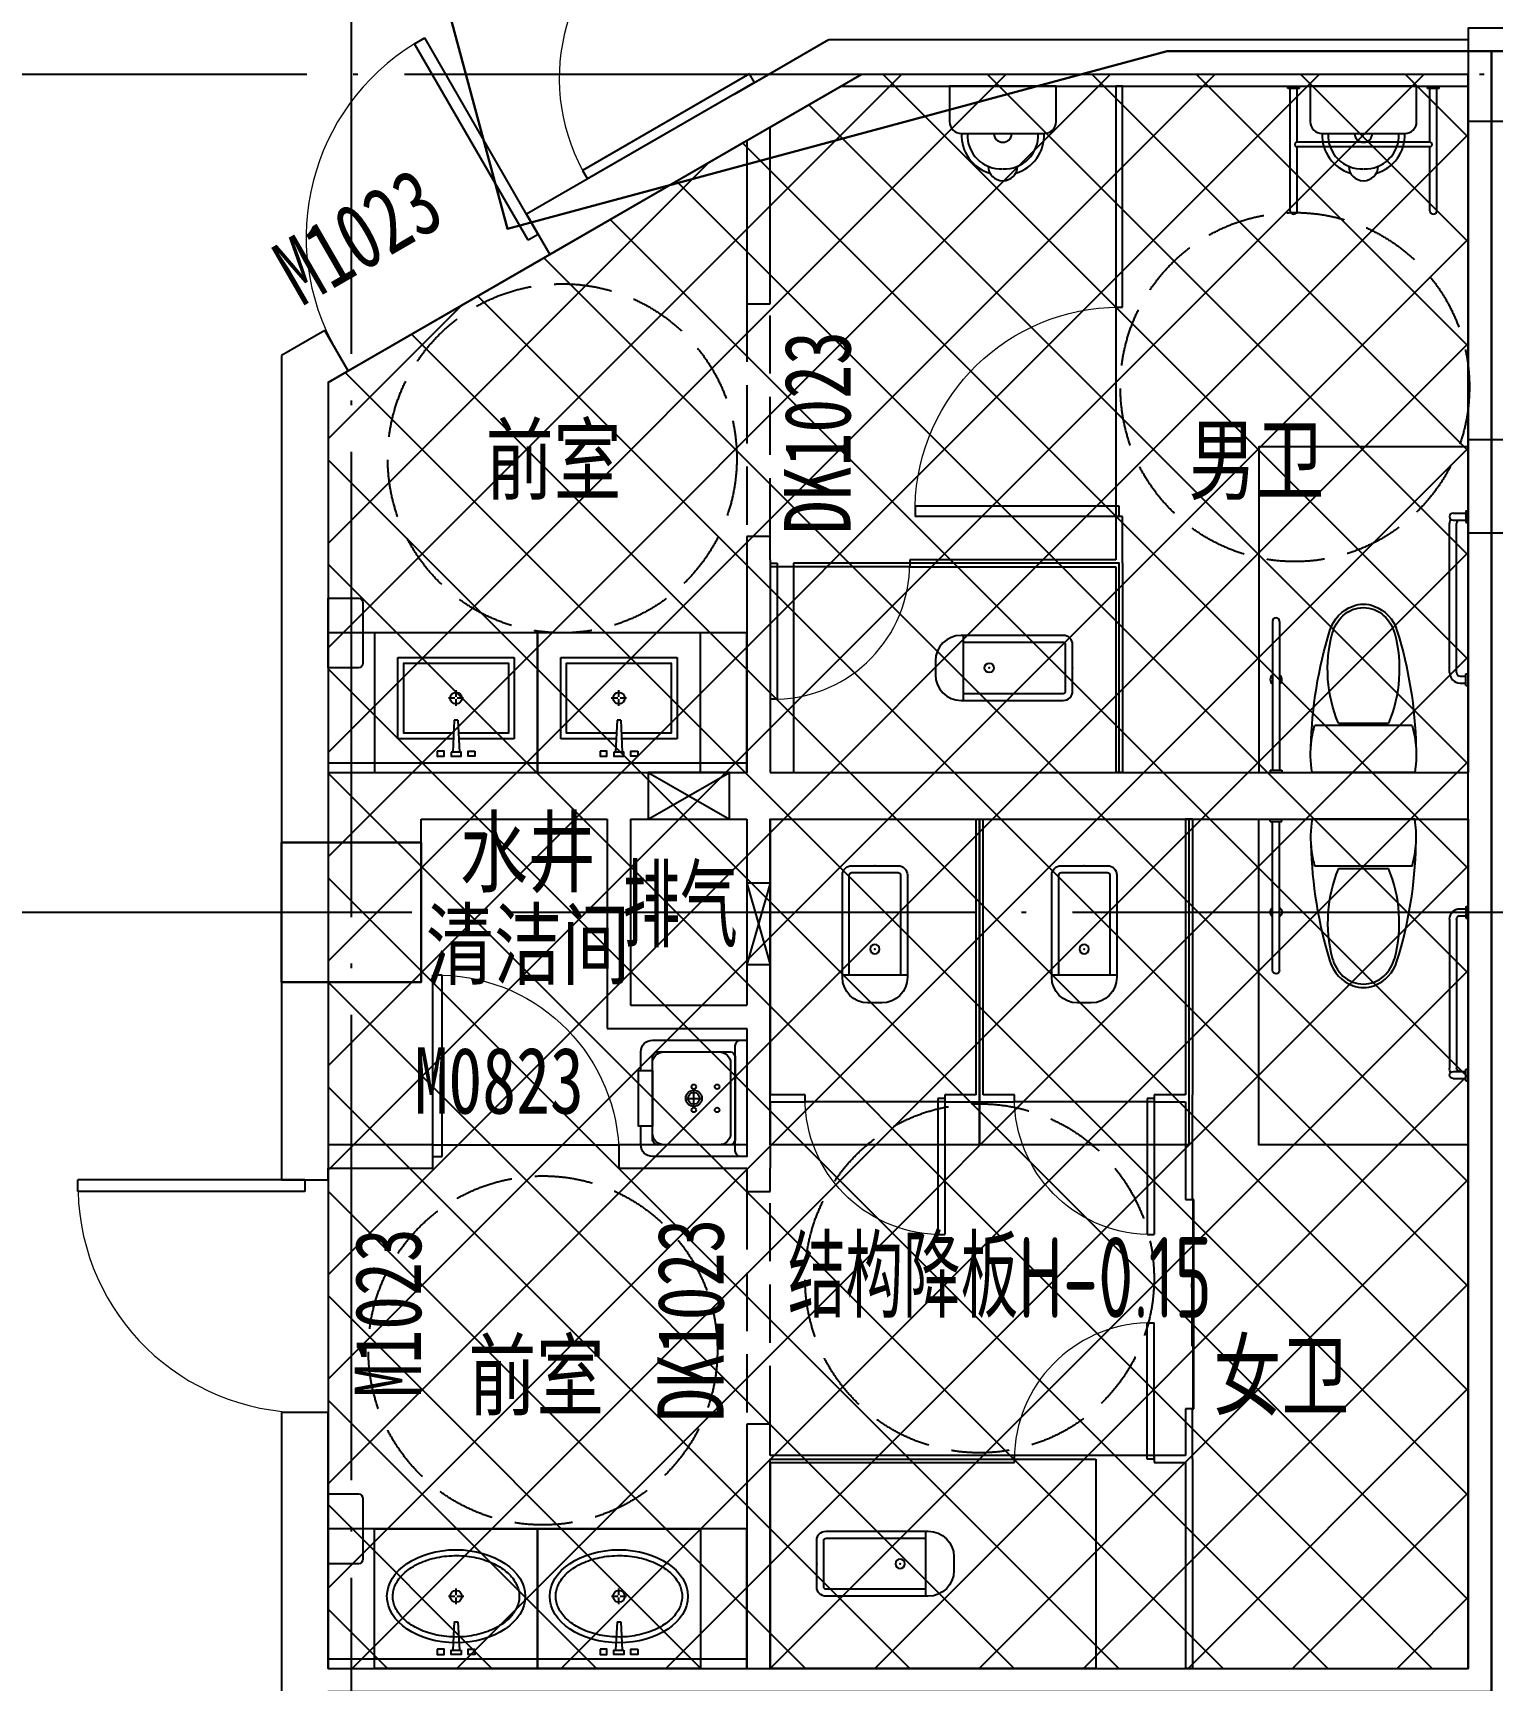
# Model space of a CAD drawing. Extents: x -228436 to 663611, y -207485 to 163917.
# Drawn here: x 510427 to 516698, y 11100 to 18179 of the extents above; entities that cross this region are included whole.
import ezdxf

# ---------------------------------------------------------------- set-up
doc = ezdxf.new("R2010")
doc.units = 0
doc.header["$LTSCALE"] = 1000
for name, pattern in [('DASH', [0.35, 0.25, -0.1]), ('X-104 13#平面$0$DASH', [0.35, 0.25, -0.1]), ('X-104 13#平面$0$DOTE', [2.4200000000000004, 2, -0.2, 0.02, -0.2])]:
    doc.linetypes.add(name, pattern=pattern)
doc.layers.get('0').update_dxf_attribs({"linetype": 'CONTINUOUS'})
doc.layers.add('X-104 13#平面$0$000套内', color=8, linetype='CONTINUOUS', lineweight=30, plot=False)
for name, color, linetype in [('X-104 13#平面$0$02-TEXT_房间', 9, 'CONTINUOUS'), ('X-104 13#平面$0$02-TEXT_标注', 8, 'CONTINUOUS'), ('X-104 13#平面$0$02-TEXT_门窗', 8, 'CONTINUOUS'), ('X-104 13#平面$0$A-C_窗', 8, 'CONTINUOUS'), ('X-104 13#平面$0$A-C_门', 8, 'CONTINUOUS'), ('X-104 13#平面$0$A-I_卫-洁具', 8, 'CONTINUOUS'), ('X-104 13#平面$0$A-I_卫-隔断', 8, 'CONTINUOUS'), ('X-104 13#平面$0$A-TECH_暖通', 6, 'CONTINUOUS'), ('X-104 13#平面$0$A_AXIS-轴线', 8, 'X-104 13#平面$0$DOTE'), ('X-104 13#平面$0$A_STR-砌块墙', 7, 'CONTINUOUS'), ('X-104 13#平面$0$A_STR-砼柱', 7, 'CONTINUOUS'), ('X-104 13#平面$0$DOOR_FIRE', 8, 'CONTINUOUS'), ('X-104 13#平面$0$M-道路 边线', 151, 'CONTINUOUS')]:
    doc.layers.add(name, color=color, linetype=linetype)
doc.layers.add('X-104 13#平面$0$04-不打印_辅助线', color=8, linetype='CONTINUOUS', plot=False)
doc.styles.add('X-104 13#平面$0$_TCH_SPACE', font='STXIHEI.TTF', dxfattribs={"width": 0.75, "height": 5})
doc.styles.add('X-104 13#平面$0$_TCH_WINDOW', font='STXIHEI.TTF', dxfattribs={"width": 0.75, "height": 3.5})
doc.styles.add('X-104 13#平面$0$Standard', font='ros1.shx', dxfattribs={"width": 0.75, "bigfont": 'jd.shx'})

# ---------------------------------------------------------------- blocks, each defined once
blk = doc.blocks.new('X-104 13#平面$0$轴网')
at = {"layer": 'X-104 13#平面$0$A_AXIS-轴线', "linetype": 'X-104 13#平面$0$DOTE'}
for p, q in [((48500, -7400.98603368341), (48500, 24620.25062679139)), ((60408.42140219617, 18000), (-2925.01551574981, 18000))]:
    blk.add_line(p, q, dxfattribs=at)
blk = doc.blocks.new('X-104 13#平面$0$A-toilet-F2$0$A-toilet-F3$0$$plan$00000388')
for p, q in [((0, -220.78125), (0, 220.78125)), ((-202.5, -209.53125), (-202.5, 209.53125)), ((-211.7636100000016, 107.6506163835302), (-211.7636100000016, -107.6506388835276))]:
    blk.add_line(p, q)
blk.add_lwpolyline([(-202.4999999999999, -209.5312499999999), (-151.5815775000015, -220.9312574999972), (-102.2263650000007, -226.3893074999992), (-50.17650749999908, -226.3893074999992), (8.526512829121202e-14, -220.7812499999999)])
for centre, radius, start, end in [((-70.50223739520334, -1596.893304158019), 1822.905267548176, 91.22236801686525, 107.2477400730136), ((-76.17188249999913, -236.25), 463.3354349999999, 97.73994600000086, 105.8219819999994), ((-76.17188249999913, -236.25), 463.3354349999999, 80.5376779999934, 97.73994600000086), ((-562.4982811024126, -12.18639293920603), 163.5812782416205, 107.2477400730136, 159.5476091936029), ((-443.4417002224786, -448.2021481943076), 602.2018211347165, 67.37374387746667, 104.7785650587778), ((-580.3665348804823, -1.124999869261956e-05), 128.7061108459815, 136.8542646013629, 223.1457353986371), ((-555.5449209055997, -23.26485846064998), 162.7261878014058, 104.7785650587778, 136.8542646013629), ((-595.175017904075, 0), 128.7061108459815, 159.5476091936029, 200.4523908063857), ((-562.4982811024126, 12.18639293920603), 163.5812782416205, 200.4523908063857, 252.7522599269864), ((-555.5449209055997, 23.26483596065259), 162.7261878014058, 223.1457353986371, 255.2214349412222), ((-443.4417002224786, 448.2021256943101), 602.2018211347165, 255.2214349412222, 292.6262561225334), ((-70.50223739520334, 1596.893304158019), 1822.905267548176, 252.7522599269864, 268.7776319831348)]:
    blk.add_arc(centre, radius, start, end)
blk = doc.blocks.new('X-104 13#平面$0$33')
at = {"layer": 'X-104 13#平面$0$04-不打印_辅助线'}
blk.add_lwpolyline([(-450, 1399.999999999709), (450, 1399.999999999651), (450, -3.492459654808044e-10), (-450, -2.91038304567337e-10)], close=True, dxfattribs=at)
at = {"rotation": 270}
blk.add_blockref('X-104 13#平面$0$A-toilet-F2$0$A-toilet-F3$0$$plan$00000388', (0, 0), dxfattribs=at)
blk = doc.blocks.new('X-104 13#平面$0$残疾人扶手1')
for p, q in [((-700, -9.99999475479126), (-700.0000001192093, 5.424022674560547e-06)), ((-1.788139343261719e-07, -10), (0, 0)), ((-750.0000001192093, -9.999994456768036), (-750, -1.549720764160156e-06)), ((-750.0000001192093, -9.999994456768036), (-700, -9.99999475479126)), ((-740, -65.00071978569031), (-740.0000000596046, -9.99999463558197)), ((-710.0000001192093, -65.00164842605591), (-710.0000000596046, -9.999994695186615)), ((-54.99999988079071, -50.00000697374344), (-695.0000002384186, -49.99999493360519)), ((-50, -9.999999940395355), (-50, -1.192092895507812e-07)), ((-1.788139343261719e-07, -10), (-50, -9.999999940395355)), ((-40.00000005960464, -35.00000029802322), (-40, -10.00000005960464)), ((-10.00000005960464, -35.00000041723251), (-10, -10.00000005960464)), ((-54.99999988079071, -80.00000703334808), (-695.0000002384186, -79.9999949336052))]:
    blk.add_line(p, q)
for centre, radius, start, end in [((-725, -64.9999949336052), 14.99999998312334, 180, 0), ((-695, -34.99999493360519), 15, 180, 270), ((-55, -35.00000023841858), 15, 270, 0), ((-55, -35.00000023841858), 45.00000000000363, 270, 0), ((-695, -34.99999493360519), 45.00000000000363, 244.4712198360607, 270)]:
    blk.add_arc(centre, radius, start, end)
blk = doc.blocks.new('X-104 13#平面$0$残疾人扶手2')
for p, q in [((-10.00000113248825, -49.99999988079071), (-10.00000011920929, 3.576278686523438e-07)), ((-10.00000011920929, 3.576278686523438e-07), (-5.960464477539062e-08, 0)), ((-650.0016621351242, -9.999985933303833), (-10.00000029802322, -9.999999582767487)), ((-650.0007342100143, -39.99998587369919), (-10.00000101327896, -39.99999994039536)), ((-10.00000113248825, -49.99999988079071), (-8.046627044677734e-06, -49.99999994039536))]:
    blk.add_line(p, q)
for centre, radius, start, end in [((-400.0000005364418, -24.99999982118607, -9.52677845565972e-09), 25, 36.86992769834287, 143.1300702524336), ((-650.0000090003014, -24.99998587369919), 14.99999998312334, 90, 270), ((-400.0000005364418, -24.99999982118607, -9.52677845565972e-09), 25, 216.8698662268071, 323.1301310407838)]:
    blk.add_arc(centre, radius, start, end)
blk = doc.blocks.new('X-104 13#平面$0$jhat')
for p, q in [((-395, -250.0000000000582), (-395, 249.9999999999418)), ((-395, 249.9999999999418), (-44.99999999994179, 249.9999999999418)), ((-44.99999999994179, 249.9999999999418), (-44.99999999994179, 11.73657725605881)), ((-219.9999999999418, 32.25599999987753), (-219.9999999999418, 5.03999999986263)), ((-124.8214514199644, 8.000000000058208), (11.68149024352897, 14.3899337601033)), ((-124.8214514199644, 7.999999999941792), (-124.8214514199644, -8.000000000058208)), ((11.68149024352897, 14.3899337601033), (11.68149024352897, -14.3899337601033)), ((-225.0399999999208, -1.164153218269348e-10), (-253.7679999999236, -1.164153218269348e-10)), ((-219.9999999999418, -5.040000000095461), (-219.9999999999418, -32.76000000012573)), ((-186.7359999999171, -1.164153218269348e-10), (-214.9599999999045, -1.164153218269348e-10)), ((-124.8214514199644, -8.000000000058208), (11.68149024352897, -14.3899337601033)), ((-44.99999999994179, -12.38077738613356), (-44.99999999994179, -250.0000000000582)), ((-44.99999999994179, -250.0000000000582), (-395, -250.0000000000582))]:
    blk.add_line(p, q)
at = {"color": 8}
blk.add_lwpolyline([(-69.99999999994179, -11.06304409715813), (-69.99999999994179, -225.0000000000582), (-370, -225.0000000000582), (-370, 224.9999999999418), (-69.99999999994179, 224.9999999999418), (-69.99999999994179, 10.56628493819153)], dxfattribs=at)
for points in [[(7.191454842337407, 81.35012003820157), (30, 81.35012003820157), (30, 51.35012003820157), (7.191454842337407, 51.35012003820157)], [(11.68149024352897, -21.35012003820157), (30, -21.35012003820157), (30, 21.35012003820157), (11.68149024352897, 21.35012003820157)], [(7.191454842337407, -81.35012003820157), (30, -81.35012003820157), (30, -51.35012003820157), (7.191454842337407, -51.35012003820157)]]:
    blk.add_lwpolyline(points, close=True)
at = {"ltscale": 1000, "const_width": 0.8399999999999999}
blk.add_lwpolyline([(-219.5799999999581, 0.1399999998975545, 0.9999999999999999), (-220.4199999999255, 0.1399999998975545, 0.9999999999999999)], format="xyb", close=True, dxfattribs=at)
blk.add_circle((-219.9999999999418, -1.164153218269348e-10), 25.2)
at = {"layer": 'X-104 13#平面$0$04-不打印_辅助线'}
blk.add_lwpolyline([(100.0000000001164, -350), (100.0000000000582, 350), (-499.9999999999418, 350), (-499.9999999998836, -350)], close=True, dxfattribs=at)
blk = doc.blocks.new('X-104 13#平面$0$A-toilet-F2$0$A-toilet-F3$0$xb')
for p, q in [((-228.5999999991618, 152.3999999994412), (-228.6000000010245, 9.313225746154785e-10)), ((177.7999999998137, 203.2000000000698), (-177.7999999993481, 203.1999999994878)), ((228.6000000010245, -9.313225746154785e-10), (228.6000000005588, 152.3999999997905)), ((-228.6000000010245, 9.313225746154785e-10), (228.6000000010245, -9.313225746154785e-10))]:
    blk.add_line(p, q)
for centre, radius, start, end in [((-6.349999998696148, 209.549999998766), 171.56755229355, 106.6068803142738, 182.1210963969083), ((-6.349999998696148, 209.549999998766), 146.16755229355, 87.87890362284142, 182.1210963969083), ((9.313225746154785e-10, 342.8999999993248), 63.50000000000001, 1.07073087239469, 178.9292691276053), ((6.350000001490116, 209.549999998766), 146.16755229355, 357.8789036030917, 92.12109637715858), ((6.350000001490116, 209.549999998766), 171.56755229355, 357.8789036030917, 73.39311968572625), ((1.396983861923218e-09, 203.1999999987893), 38.1, 0, 180), ((-177.7999999993481, 152.3999999992084), 50.8, 90, 180), ((177.8000000002794, 152.3999999997905), 50.8, 0, 90)]:
    blk.add_arc(centre, radius, start, end)
blk = doc.blocks.new('X-104 13#平面$0$104-8910 核心筒$0$fraehtj')
for p, q in [((-535.0016601383686, 315.0000140368938), (-9.999998301267624, 315.0000003874302)), ((-535.0007322132587, 285.0000140964985), (-260.0000060498787, 285.0000067282235)), ((-260.0000060498714, -284.9999931128441), (-260.0000060498714, 285.0000067282235)), ((-240.0000060498714, -284.9999936328259), (-240.0000060498642, 285.0000061923529)), ((-240.0000060498642, 285.0000061923492), (-9.999999016523361, 285.0000000298023)), ((-9.99999913573265, 275.000000089407), (-9.99999812245369, 325.0000003278255)), ((-9.99999812245369, 325.0000003278255), (1.937150955200195e-06, 324.9999999701977)), ((-9.99999913573265, 275.000000089407), (-6.049871444702148e-06, 275.0000000298023)), ((-9.99999913573265, -324.999999910593), (-9.99999812245369, -274.9999996721745)), ((-9.99999812245369, -274.9999996721745), (1.937150955200195e-06, -275.0000000298023)), ((-535.0016601383686, -284.9999859631062), (-260.0000060498787, -284.9999931128441)), ((-535.0007322132587, -314.9999859035015), (-9.999999016523361, -314.9999999701977)), ((-240.0000060498642, -284.9999936328222), (-9.999998301267624, -284.9999996125698)), ((-9.99999913573265, -324.999999910593), (-6.049871444702148e-06, -324.9999999701977))]:
    blk.add_line(p, q)
for centre, radius, start, end in [((-535.0000070035458, 300.0000140964985), 14.99999998312334, 90, 270), ((-250.0000060498714, 285.0000067282235), 10.00000000000729, 359.9999969296666, 180), ((-535.0000070035458, -299.9999859035015), 14.99999998312334, 90, 270), ((-250.0000060498714, -284.9999931128405), 10.00000000000729, 180, 3.070333449532706e-06)]:
    blk.add_arc(centre, radius, start, end)
blk = doc.blocks.new('X-104 13#平面$0$$lvtry$00000200')
at = {"color": 0}
for p, q in [((-109.7834388052506, -40.0000000100008, 1e-08), (-109.7834388052433, -469.6564289897615, 1e-08)), ((99.78343880524335, -30.0000000100008, 1e-08), (-99.78343880524335, -30.0000000100008, 1e-08)), ((109.7834388052361, -469.6564289897615, 1e-08), (109.7834388052361, -40.0000000100008, 1e-08))]:
    blk.add_line(p, q, dxfattribs=at)
at = {"color": 0, "elevation": 1e-08}
blk.add_lwpolyline([(99.78343880524335, -1.000080374069512e-08), (-99.78343880524335, -1.000080374069512e-08, 0.4142135623730951), (-139.7834388052433, -40.0000000100008), (-139.7834388052433, -479.6564289897615, 0.4142135623730951), (-29.78343880524335, -589.6564289897615), (29.78343880523607, -589.6564289897615, 0.4142135623730903), (139.7834388052361, -479.6564289897633), (139.7834388052361, -40.0000000100008, 0.4142135623730951)], format="xyb", close=True, dxfattribs=at)
blk.add_lwpolyline([(139.7834388052361, -469.6564289897615), (-139.7834388052433, -469.6564289897615)], dxfattribs=at)
at = {"color": 0}
blk.add_circle((0, -358.6146012114659, 1e-08), 20, dxfattribs=at)
for centre, start, end in [((-99.78343880525063, -40.0000000100008, 1e-08), 90, 180), ((99.78343880523607, -40.0000000100008, 1e-08), 0, 90)]:
    blk.add_arc(centre, 10, start, end, dxfattribs=at)
for p in [(0, 0), (0, -358.6146012114659, 1e-08)]:
    blk.add_point(p, dxfattribs=at)
blk = doc.blocks.new('X-104 13#平面$0$hgfasg')
at = {"layer": 'X-104 13#平面$0$04-不打印_辅助线'}
blk.add_lwpolyline([(-450, 1400), (450, 1400), (450, 0), (-450, 0)], close=True, dxfattribs=at)
at = {"yscale": -1}
blk.add_blockref('X-104 13#平面$0$$lvtry$00000200', (0, 200), dxfattribs=at)
blk = doc.blocks.new('X-104 13#平面$0$meae')
for p, q in [((-215.039999999979, 0), (-243.7679999999818, 0)), ((-210, 5.039999999979045), (-210, 32.76000000000931)), ((-176.7359999999753, 0), (-204.9599999999627, 0)), ((-99.54815868195146, 8), (21.68149024352897, 14.3899337600451)), ((-99.54815868195146, -7.999999999941792), (-99.54815868195146, 8)), ((21.68149024352897, -14.3899337601033), (21.68149024352897, 14.3899337600451)), ((-210, -32.25599999999395), (-210, -5.039999999979045)), ((-99.54815868195146, -8.000000000058208), (21.68149024352897, -14.3899337601033))]:
    blk.add_line(p, q)
for points in [[(17.19145484233741, 81.35012003820157), (40, 81.35012003820157), (39.99999999994179, 51.35012003820157), (17.1914548422792, 51.35012003820157)], [(21.68149024352897, 21.35012003820157), (40, 21.35012003820157), (40, -21.35012003820157), (21.68149024352897, -21.35012003820157)], [(17.19145484233741, -81.35012003820157), (40, -81.35012003820157), (39.99999999994179, -51.35012003820157), (17.1914548422792, -51.35012003820157)]]:
    blk.add_lwpolyline(points, close=True)
at = {"const_width": 0.8399999999999999}
blk.add_lwpolyline([(-209.5800000000163, -0.1400000000139698, -0.9999999999999999), (-210.4199999999837, -0.1400000000139698, -0.9999999999999999)], format="xyb", close=True, dxfattribs=at)
blk.add_circle((-210, 0), 25.2)
blk.add_ellipse((-210, 0), major_axis=(0, -296.8388870928175), ratio=0.6737661697857759)
at = {"color": 8}
blk.add_open_spline([(-210, -271.838887092832), (-201.6286662275088, -271.838887092832), (-193.2556980797672, -270.8834744876949), (-176.5567826171755, -267.0318226981908), (-168.2292954665609, -264.1331208487391), (-151.7464247078751, -256.3412992825033), (-143.592075161112, -251.4461166422116), (-127.6688291439204, -239.6628589069005), (-119.9016611408442, -232.7743547918508), (-105.0053654383519, -217.100718463771), (-97.87740360945463, -208.3160983382841), (-84.50442564953119, -189.0367220979533), (-78.25994529254967, -178.5426552897552), (-66.86596525227651, -156.1005802754662), (-61.71665413689334, -144.1531549534993), (-52.68240508378949, -119.1104159536771), (-48.79751711455174, -106.0155586157343), (-42.41598126577446, -79.01830609660828), (-39.91934085072717, -65.11628590768669), (-36.39207964838715, -36.86706837144447), (-35.3614577781409, -22.5202054088586), (-34.79793056182098, 6.244822261855006), (-35.26502483320655, 20.66266644134885), (-37.68259151588427, 49.19399507466005), (-39.63306519814068, 63.30715293157846), (-44.95700291811954, 90.86129060061648), (-48.33046480413759, 104.3019146881416), (-56.39392556494568, 130.1611448710319), (-61.0838973345235, 142.5793309712317), (-71.62818411248736, 166.0733063118532), (-77.48238030000357, 177.1485642623738), (-90.15903716551838, 197.6798496269621), (-96.98112566315103, 207.1352148510632), (-111.3602107425686, 224.2113378457143), (-118.9163064261083, 231.8314545630128), (-134.510733252624, 245.1036245926516), (-142.547481424408, 250.7556368449004), (-158.868371842138, 260.0530890176306), (-167.1509793659789, 263.6999722997425), (-183.7976203592261, 269.0257272459567), (-192.162095878215, 270.7072330619558), (-208.8995512870024, 272.153067119536), (-217.2755150526064, 271.9185741905239), (-234.0031495776493, 269.526916392555), (-242.3573442720808, 267.3679324407713), (-258.9526960913208, 261.0731867576833), (-267.1936322519905, 256.9349128940958), (-283.3781850557425, 246.65468100406), (-291.3201072766096, 240.5117016318836), (-306.6623222918133, 226.2813428560039), (-314.0611830068519, 218.1942343084957), (-328.0653621423407, 200.2301868745126), (-334.6699371464783, 190.353927289194), (-346.859358667396, 169.044026111078), (-352.4439172392595, 157.6110181525), (-362.4072642970132, 133.476927122334), (-366.7859668953461, 120.7763437553076), (-374.1964356524404, 94.43610308453208), (-377.2281845823745, 80.79684587812517), (-381.8495765395346, 52.93462008907227), (-383.4392193020904, 38.71199739631265), (-385.1273327118251, 10.0537408667733), (-385.225804392132, -4.381569712015335), (-383.9285565786413, -33.08909023553133), (-382.5328362500295, -47.36097819061251), (-378.2902226594742, -75.36972922243876), (-375.4433290168527, -89.10625087702647), (-368.3874579074909, -115.6863969620317), (-364.1784936326439, -128.529630749661), (-354.5335200406262, -152.9902308470919), (-349.097582319926, -164.6071133053629), (-337.1786070214584, -186.3198765731067), (-330.6958189697471, -196.415140855941), (-316.9037533847149, -214.843760280055), (-309.5951420506462, -223.1764269854757), (-294.4000191528467, -237.9131964488188), (-286.5148495539906, -244.3169298697612), (-270.41386736813, -255.1213227973203), (-262.1997869724291, -259.5227866767091), (-245.6385630253353, -266.3373192788567), (-237.2919559226721, -268.7527736420161), (-222.6272707111784, -271.2949484957498), (-216.3134306632564, -271.838887092832), (-210, -271.838887092832)], degree=3, knots=[0, 0, 0, 0, 0.1541728099079682, 0.1541728099079682, 0.3083456198159364, 0.3083456198159364, 0.4625184297239047, 0.4625184297239047, 0.6166912396318729, 0.6166912396318729, 0.7708640495398411, 0.7708640495398411, 0.9250368594478093, 0.9250368594478093, 1.079209669355778, 1.079209669355778, 1.233382479263746, 1.233382479263746, 1.387555289171714, 1.387555289171714, 1.541728099079682, 1.541728099079682, 1.69590090898765, 1.69590090898765, 1.850073718895619, 1.850073718895619, 2.004246528803587, 2.004246528803587, 2.158419338711555, 2.158419338711555, 2.312592148619523, 2.312592148619523, 2.466764958527492, 2.466764958527492, 2.62093776843546, 2.62093776843546, 2.775110578343428, 2.775110578343428, 2.929283388251396, 2.929283388251396, 3.083456198159364, 3.083456198159364, 3.237629008067333, 3.237629008067333, 3.391801817975301, 3.391801817975301, 3.545974627883269, 3.545974627883269, 3.700147437791237, 3.700147437791237, 3.854320247699206, 3.854320247699206, 4.008493057607174, 4.008493057607174, 4.162665867515142, 4.162665867515142, 4.31683867742311, 4.31683867742311, 4.471011487331078, 4.471011487331078, 4.625184297239047, 4.625184297239047, 4.779357107147015, 4.779357107147015, 4.933529917054983, 4.933529917054983, 5.087702726962951, 5.087702726962951, 5.24187553687092, 5.24187553687092, 5.396048346778888, 5.396048346778888, 5.550221156686856, 5.550221156686856, 5.704393966594824, 5.704393966594824, 5.858566776502792, 5.858566776502792, 6.012739586410761, 6.012739586410761, 6.166912396318729, 6.166912396318729, 6.283185307179586, 6.283185307179586, 6.283185307179586, 6.283185307179586], dxfattribs=at)
at = {"layer": 'X-104 13#平面$0$04-不打印_辅助线'}
blk.add_lwpolyline([(-499.9999999998836, -349.9999999999418), (-499.9999999998836, 350.0000000000582), (100.0000000001164, 350.0000000000582), (100.0000000001164, -349.9999999999418)], close=True, dxfattribs=at)
blk = doc.blocks.new('X-104 13#平面$0$hgfd')
at = {"color": 8}
for p, q in [((-38.49999971458601, 228.000000048185), (38.50000028541399, 227.9999999518077)), ((3.335953806526959e-07, 266.5000000000036), (2.372253220528364e-07, 189.5000000000036))]:
    blk.add_line(p, q, dxfattribs=at)
for points in [[(250, -3.504792402964085e-07), (-249.9999999999927, 3.504792402964085e-07), (-249.9999994917889, 406.0000003504792, -0.4142135623732199), (-199.9999994292011, 456.0000002878987), (-119.9999994292084, 456.0000001877597), (-119.9999994166865, 466.000000187767), (120.0000005833208, 465.9999998122548), (120.0000005708062, 455.9999998122548), (200.000000570777, 455.9999997121158, -0.414213562372991), (250.0000005081893, 405.9999996495353)], [(175.000000062566, 49.99999974339516), (-174.9999999374049, 50.00000025659756, -0.4142135623730927), (-199.9999999061183, 75.00000028789145), (-199.9999995230974, 381.0000002878987, -0.414213562373095), (-174.9999994917962, 406.0000002565976), (175.0000005082111, 405.9999997434024, -0.4142135623731322), (200.0000004769245, 380.9999997121085), (200.0000000938744, 74.99999971210127, -0.4142135623730573)], [(250, -3.504792402964085e-07), (-249.9999999999927, 3.504792402964085e-07), (-249.9999999686988, 25.00000035048652, -0.4142135623730971), (-224.9999999373977, 50.00000031918535), (225.0000000625878, 49.99999968082193, -0.4142135623730932), (250.0000000313012, 24.99999964952804)]]:
    blk.add_lwpolyline(points, format="xyb", close=True)
blk.add_lwpolyline([(120.0000005708062, 455.9999998122548), (200.000000570777, 455.9999997121158, -0.414213562373095), (250.0000005081893, 405.9999996495353), (250, -3.504792402964085e-07), (-249.9999999999927, 3.504792402964085e-07), (-249.9999994917889, 406.0000003504792, -0.4142135623730929), (-199.9999994292011, 456.0000002878987), (-119.9999994292084, 456.0000001877597)], format="xyb")
blk.add_lwpolyline([(120.0000005082184, 405.9999998122476), (-119.9999994917889, 406.0000001877524), (-119.9999994166865, 466.000000187767), (120.0000005833208, 465.9999998122548)], close=True)
blk.add_lwpolyline([(150.0000000876389, 69.99999977469633), (-149.9999999123756, 70.00000022531094, -0.4142135623730976), (-199.9999998497879, 120.0000002878915), (-199.9999995543913, 356.0000002878842, -0.414213562373095), (-149.9999994918035, 406.0000002253037), (150.0000005081965, 405.9999997746963, -0.414213562373095), (200.0000004456087, 355.9999997121085), (200.0000001502194, 119.9999997121231, -0.4142135623731096)], format="xyb", close=True, dxfattribs=at)
for centre, radius in [((-49.99999971457146, 228.0000000625914), 10), ((2.854139893315732e-07, 228.0000000000036), 35), ((50.00000028542127, 227.9999999374159), 10), ((-49.99999983975431, 128.0000000625841), 10), ((50.00000016025297, 127.9999999374159), 10)]:
    blk.add_circle(centre, radius)
blk.add_circle((2.854139893315732e-07, 228.0000000000036), 25, dxfattribs=at)
blk = doc.blocks.new('*U103')
blk.add_lwpolyline([(200.000000000211, 0), (200.000000000211, 350.0000000002182), (0, 350.0000000002182), (0, 0), (200.000000000211, 0), (0, 350.0000000002182), (0, 0), (200.000000000211, 350.0000000002182)])
blk = doc.blocks.new('*U104')
blk.add_lwpolyline([(100.000000000211, 0), (100.000000000211, 350.0000000002181), (0, 350.0000000002181), (0, 0), (100.000000000211, 0), (0, 350.0000000002181), (0, 0), (100.000000000211, 350.0000000002181)])
blk = doc.blocks.new('X-104 13#平面$0$A$C0BB3323F')
at = {"layer": 'X-104 13#平面$0$M-道路 边线', "ltscale": 0.5}
blk.add_arc((54069.15025717521, 17783.27219570389), 7999.999999996647, 0.02043972484749186, 119.6076109071211, dxfattribs=at)
blk = doc.blocks.new('X-104 13#平面$0$$DorLib2D$00000001')
for p, q in [((0.45, 0.9750000000000001), (0.5000000000000002, 0.9750000000000001)), ((0.45, 0), (0.45, 0.9750000000000001)), ((0.5, 0), (0.5, 0.9750000000000001)), ((0.5, 0), (0.45, 0))]:
    blk.add_line(p, q)
at = {"lineweight": 13}
blk.add_arc((0.475, 0), 0.975, 91.4692835813538, 180, dxfattribs=at)
blk = doc.blocks.new('X-104 13#平面$0$$DorLib2D$00000129')
at = {"color": 0, "linetype": 'Continuous'}
for p, q in [((-0.5, 0.5450265822420022), (-0.5, 0.6866180048083095)), ((-0.5, 0.6866180048083095), (0.5, 0.6866180048083095)), ((0.5, 0.6866180048083095), (0.5, 0.5450265822420022)), ((0.5, 0.5450265822420022), (-0.5, 0.5450265822420022)), ((-0.5, 0.5000000000000213), (-0.5, 0.5450265822420022)), ((0.5, 0.5000000000000213), (0.5, 0.5450265822420022)), ((-0.2000000000007276, 0.4374999999999929), (0.1583561238185212, 0.4374999999999929)), ((0.1583561238185212, 0.4374999999999929), (0.08044729752509738, 0.3407772342442641)), ((0.08044729752509738, 0.3407772342442641), (0.08044729752509738, 0.4375))]:
    blk.add_line(p, q, dxfattribs=at)
blk = doc.blocks.new('X-104 13#平面$0$$DorLib2D$00000002')
for p, q in [((-0.5, -5.684341886080802e-17), (-0.5000000000000007, 0.4875)), ((-0.4750000000000007, 0.4875), (-0.5000000000000007, 0.4875)), ((-0.475, -2.842170943040401e-17), (-0.4750000000000007, 0.4875)), ((0.475, -2.842170943040401e-17), (0.4750000000000007, 0.4875)), ((0.4750000000000007, 0.4875), (0.5000000000000007, 0.4875)), ((0.5, -5.684341886080802e-17), (0.5000000000000007, 0.4875)), ((-0.5, -5.684341886080802e-17), (-0.475, -2.842170943040401e-17)), ((0.5, -5.684341886080802e-17), (0.475, -2.842170943040401e-17))]:
    blk.add_line(p, q)
at = {"lineweight": 13}
for centre, start, end in [((-0.4875, -4.263256414560601e-17), 0, 88.53071641864632), ((0.4875, -4.263256414560601e-17), 91.4692835813537, 180)]:
    blk.add_arc(centre, 0.4875, start, end, dxfattribs=at)
blk = doc.blocks.new('_FZHK')
blk.add_lwpolyline([(-0.5, -0.5), (0.5, -0.5), (0.5, 0.5), (-0.5, 0.5)], close=True)
blk = doc.blocks.new('X-104 13#平面')
at = {"layer": 'X-104 13#平面$0$04-不打印_辅助线'}
h = blk.add_hatch(dxfattribs=at)
h.set_pattern_fill('ANSI37', color=256, scale=200)
h.set_pattern_definition([(45, (0, 0), (-224.5064030267288, 224.5064030267288), []), (135, (0, 0), (-224.5064030267288, -224.5064030267288), [])])
h.paths.add_polyline_path([(53300.00000000653, 17999.9999999997), (50692.11541295193, 17999.99999999997), (48400.00000000648, 16676.64654932238), (48400.00000000693, 11149.99999999953), (53300.00000000652, 11149.9999999997)])
blk.add_lwpolyline([(48200.00000000003, 14700.00000000009), (48800.00000000003, 14700.00000000009), (48800.00000000003, 14100.00000000009), (48200.00000000003, 14100.00000000009)], close=True)
at = {"layer": 'X-104 13#平面$0$000套内'}
blk.add_lwpolyline([(7100.000000003152, -1550.000000000497), (21949.99999999995, -1550.000000000005), (21950, -950.0000000000144), (48400.00000000652, -950), (48400.00000000652, 11049.99999999971), (53400.00000000652, 11049.99999999971), (53400.00000000652, 18099.99999999973), (58249.99999999994, 18099.99999999973), (58249.99999999995, 18889.98122512306), (53289.06962433707, 23052.69607363776), (37949.99999999994, 14213.31606116103), (37949.99999999986, 10049.99999999997), (12454.85512413024, 10049.99999999997), (4447.428597971112, 15350.00000000007), (4099.999999999926, 15350.00000000006), (4100.000000000031, 6299.999999999965), (7100.000000000027, 6299.999999999968), (7100.000000000029, -1550.000000000497)], dxfattribs=at)
blk.add_lwpolyline([(56445.57131227265, 20404.07667148067), (53289.06962433707, 23052.69607363776), (48392.11333761796, 20230.74802966259), (49170.95077769231, 17336.93494389245), (52006.16070859459, 18099.99999999971), (55650.00000000639, 18099.9999999997), (55650.00000000666, 19455.95170192267)], close=True, dxfattribs=at)
at = {"layer": 'X-104 13#平面$0$04-不打印_辅助线'}
blk.add_lwpolyline([(53300.00000000653, 17999.9999999997), (50692.11541295193, 17999.99999999997), (48400.00000000648, 16676.64654932238), (48400.00000000693, 11149.99999999953), (53300.00000000652, 11149.9999999997)], close=True, dxfattribs=at)
at = {"layer": 'X-104 13#平面$0$A-C_窗', "linetype": 'DASH'}
for p, q in [((50200.00000000654, 17014.99999999968), (50200.00000000654, 16014.99999999968)), ((50300.00000000654, 16014.99999999968), (50300.00000000654, 17014.99999999968)), ((50200.00000000654, 13199.9999999996), (50200.00000000654, 12199.9999999996)), ((50300.00000000654, 12199.9999999996), (50300.00000000654, 13199.9999999996))]:
    blk.add_line(p, q, dxfattribs=at)
at = {"layer": 'X-104 13#平面$0$A-C_门'}
for p, q in [((48486.60254038491, 16726.64654932233), (49352.62794416936, 17226.64654932233)), ((48850.00000000666, 13399.9999999996), (49650.00000000666, 13399.9999999996)), ((48400.00000000652, 13249.9999999997), (48400.00000000652, 12249.9999999997))]:
    blk.add_line(p, q, dxfattribs=at)
at = {"layer": 'X-104 13#平面$0$A-I_卫-洁具', "ltscale": 0.1}
for p, q in [((49300.00000000696, 14999.9999999994), (49300.00000000673, 15599.99999999988)), ((49300.00000000648, 11749.99999999972), (49300.00000000648, 11149.99999999972))]:
    blk.add_line(p, q, dxfattribs=at)
for points in [[(48400.00000000652, 15449.9999999998), (48400.00000000652, 15749.9999999998), (48530.00000000652, 15749.9999999998, -0.414213562373095), (48550.00000000652, 15729.9999999998), (48550.00000000652, 15469.9999999998, -0.414213562373095), (48530.00000000652, 15449.9999999998)], [(48400.00000000639, 11599.99999999966), (48400.00000000639, 11899.99999999966), (48530.00000000639, 11899.99999999966, -0.414213562373095), (48550.00000000639, 11879.99999999966), (48550.00000000639, 11619.99999999966, -0.414213562373095), (48530.00000000639, 11599.99999999966)]]:
    blk.add_lwpolyline(points, format="xyb", close=True, dxfattribs=at)
for points in [[(48400.00000000652, 14999.9999999998), (50200.00000000644, 14999.99999999975), (50200.00000000661, 15599.99999999986), (48400.00000000652, 15599.9999999998)], [(48400.00000000685, 14999.99999999957), (50200.00000000708, 14999.99999999922), (50200.00000000708, 15039.99999999922), (48400.00000000685, 15039.99999999957)], [(48400.00000000639, 11149.99999999966), (50200.0000000064, 11149.99999999966), (50200.00000000658, 11749.99999999977), (48400.00000000639, 11749.99999999966)], [(48400.00000000693, 11149.99999999953), (50200.00000000717, 11149.99999999918), (50200.00000000717, 11189.99999999918), (48400.00000000693, 11189.99999999953)]]:
    blk.add_lwpolyline(points, close=True, dxfattribs=at)
at = {"layer": 'X-104 13#平面$0$A-I_卫-洁具', "linetype": 'X-104 13#平面$0$DASH'}
for centre in [(52555.29970954446, 16656.79628609651), (49406.46460893098, 16350.38804474892), (51200.00000000597, 12826.5709121621), (49323.19827218121, 12516.64817327634)]:
    blk.add_circle(centre, 750, dxfattribs=at)
at = {"layer": 'X-104 13#平面$0$A-I_卫-隔断'}
for p, q in [((51785.00000000658, 17950), (51785.00000000658, 16999.99999998808)), ((51815.00000000658, 17950), (51785.00000000658, 17950)), ((51815.00000000658, 16999.99999998808), (51815.00000000658, 17950)), ((51785.00000000658, 16999.99999998808), (51815.00000000658, 16999.99999998808)), ((51785.00000000658, 16999.99999998814), (51785.00000000658, 16099.99999998814)), ((51815.00000000658, 16099.99999998907), (51785.00000000658, 16099.99999998907)), ((51785.00000000658, 16099.99999998907), (51785.00000000659, 15914.99999999967)), ((51815.00000000658, 15899.99999999969), (51815.00000000658, 16099.99999998907)), ((50300.00000000656, 15914.99999999967), (50300.00000000656, 15884.99999999967)), ((50900.00000000795, 15884.99999999969), (50300.00000000795, 15884.99999999969)), ((51785.00000000659, 15914.99999999967), (50900.00000000795, 15914.99999999973)), ((50900.00000000795, 15914.99999999973), (50900.00000000795, 15884.99999999971)), ((50900.00000000795, 15884.99999999971), (51785.00000000659, 15884.99999999967)), ((51785.00000000659, 15884.99999999967), (51785.00000000658, 14999.99999999969)), ((51815.00000000658, 15899.99999999969), (51815.00000000658, 14999.99999999969)), ((51815.00000000658, 14999.99999999969), (51785.00000000658, 14999.99999999969)), ((51185.00000000652, 13614.99999999973), (51185.00000000653, 14799.99999999968)), ((51185.00000000653, 14799.99999999968), (51215.00000000653, 14799.99999999968)), ((51215.00000000662, 13614.9999999996), (51215.00000000653, 14799.99999999968)), ((52085.00000000658, 14799.99999999968), (52085.00000000658, 13614.9999999996)), ((52115.00000000658, 14799.99999999968), (52085.00000000658, 14799.99999999968)), ((52115.00000000658, 14799.99999999968), (52115.00000000658, 13614.99999999962)), ((50450.00000000596, 13614.99999999984), (50300.00000000666, 13614.99999999973)), ((50450.00000000596, 13584.99999999953), (50450.00000000596, 13614.99999999984)), ((51185.00000000652, 13614.99999999973), (51050.00000000597, 13614.99999999984)), ((51050.00000000597, 13614.99999999984), (51050.00000000597, 13584.99999999955)), ((51350.00000000596, 13614.99999999959), (51215.00000000662, 13614.9999999996)), ((51350.00000000596, 13584.99999999965), (51350.00000000596, 13614.99999999959)), ((52085.00000000658, 13614.9999999996), (51950.00000000596, 13614.99999999959)), ((51950.00000000596, 13614.99999999959), (51950.00000000597, 13584.99999999963)), ((52115.00000000658, 13164.99999998808), (52115.00000000658, 13614.99999999962)), ((50300.00000000644, 13584.9999999996), (50450.00000000596, 13584.99999999953)), ((51050.00000000653, 13584.99999999962), (50450.00000000653, 13584.99999999962)), ((51050.00000000597, 13584.99999999955), (51200.00000000653, 13584.99999999962)), ((51200.00000000653, 13584.99999999962), (51350.00000000596, 13584.99999999965)), ((51950.00000000612, 13584.99999999962), (51350.00000000612, 13584.99999999962)), ((51950.00000000597, 13584.99999999963), (52085.00000000658, 13584.99999999961)), ((52085.00000000658, 13584.99999999961), (52085.00000000655, 13164.99999998808)), ((52085.00000000655, 13164.99999998808), (52115.00000000658, 13164.99999998808)), ((52115.00000000658, 12264.99999998808), (52085.00000000655, 12264.99999998808)), ((52085.00000000655, 12264.99999998808), (52085.00000000658, 12064.99999999963)), ((52115.00000000658, 12049.99999999963), (52115.00000000658, 12264.99999998808)), ((51350.00000000596, 12064.99999999964), (50300.00000000651, 12064.99999999963)), ((50300.00000000653, 12034.99999999963), (51350.00000000596, 12034.9999999996)), ((51350.00000000596, 12034.9999999996), (51350.00000000596, 12064.99999999964)), ((51950.0000000065, 12064.99999999963), (51350.0000000065, 12064.99999999963)), ((52085.00000000658, 12064.99999999963), (51950.00000000596, 12064.99999999964)), ((51950.00000000596, 12064.99999999964), (51950.00000000596, 12034.9999999996)), ((51950.00000000596, 12034.9999999996), (52085.00000000656, 12034.99999999963)), ((52085.00000000656, 12034.99999999963), (52085.00000000658, 11149.9999999997)), ((52115.00000000658, 12049.99999999963), (52115.00000000658, 11149.9999999997)), ((52115.00000000658, 11149.9999999997), (52085.00000000658, 11149.9999999997))]:
    blk.add_line(p, q, dxfattribs=at)
at = {"layer": 'X-104 13#平面$0$A_AXIS-轴线', "linetype": 'X-104 13#平面$0$DOTE'}
blk.add_line((39500, 14400.00000000007), (60408.42140219617, 14400.00000000009), dxfattribs=at)
at = {"layer": 'X-104 13#平面$0$A_STR-砌块墙'}
for p, q in [((50319.40087103695, 18015.75326657014), (50551.92303408762, 18150)), ((50551.92303408762, 18150), (53300.00000000953, 18149.9999999997)), ((50146.19579027996, 17915.75326657033), (50319.40087103695, 18015.75326657014)), ((50146.19579027996, 17915.75326657033), (49252.62794416944, 17399.85163007924)), ((50300.00000000656, 17773.61206078286), (50605.51287257302, 17950)), ((50605.51287257302, 17950), (53300.00000000651, 17949.99999999975)), ((50300.00000000655, 17014.9999999997), (50300.00000000656, 17773.61206078286)), ((53300.00000000648, 17799.9999999994), (53300.00000000651, 16429.9999999994)), ((49352.62794416939, 17226.64654932242), (50200.00000000658, 17715.87703386377)), ((50200.00000000658, 17715.87703386377), (50200.0000000066, 17014.9999999997)), ((49252.62794416944, 17399.85163007924), (49352.62794416939, 17226.64654932242)), ((50200.0000000066, 17014.9999999997), (50300.00000000655, 17014.9999999997)), ((48386.60254038501, 16899.85163007924), (48200.00000000651, 16792.11660316024)), ((48486.60254038496, 16726.64654932242), (48386.60254038501, 16899.85163007924)), ((48200.00000000651, 16792.11660316024), (48200.00000000652, 14899.9999999997)), ((48400.00000000648, 16676.64654932238), (48486.60254038496, 16726.64654932242)), ((48400.00000000648, 16676.64654932238), (48400.00000000648, 14999.99999999976)), ((50300.00000000655, 16014.9999999997), (50200.00000000658, 16014.9999999997)), ((50200.00000000658, 16014.9999999997), (50200.00000000654, 15899.99999999969)), ((50300.00000000656, 15914.99999999967), (50300.00000000655, 16014.9999999997)), ((53300.00000000661, 16029.9999999994), (53300.00000000657, 14999.99999999969)), ((50200.00000000654, 15899.99999999969), (50200.00000000644, 14999.99999999962)), ((50300.00000000656, 15884.99999999967), (50300.00000000657, 14999.99999999969)), ((48400.00000000648, 14999.99999999976), (48800.00000000652, 14999.99999999969)), ((48800.00000000652, 14999.99999999969), (49650.00000000654, 14999.99999999969)), ((49650.00000000654, 14999.99999999969), (50200.00000000644, 14999.99999999962)), ((50300.00000000657, 14999.99999999969), (53300.00000000657, 14999.99999999969)), ((48200.00000000652, 14899.9999999997), (48200.0000000064, 14699.9999999998)), ((48800.00000000652, 14699.99999999969), (48800.00000000652, 14799.99999999969)), ((48800.00000000652, 14799.99999999969), (49600.00000000644, 14799.99999999976)), ((49600.00000000644, 14799.99999999976), (49600.00000000644, 13899.99999999982)), ((49700.00000000657, 14799.99999999962), (49700.00000000656, 13999.99999999963)), ((49700.00000000657, 14799.99999999962), (50200.00000000661, 14799.99999999962)), ((50200.00000000661, 14799.99999999962), (50200.0000000066, 13999.99999999963)), ((50300.00000000648, 14799.99999999969), (50300.00000000654, 13899.99999999971)), ((50300.00000000648, 14799.99999999969), (53300.00000000651, 14799.99999999969)), ((53300.00000000651, 14799.99999999969), (53300.00000000652, 11149.99999999967)), ((48400.00000000669, 14699.99999999976), (48800.00000000652, 14699.99999999969)), ((48200.00000000655, 14100), (48200.00000000652, 13299.9999999996)), ((48400.00000000652, 14100), (48400.00000000651, 13399.99999999956)), ((49700.00000000656, 13999.99999999963), (50200.0000000066, 13999.99999999963)), ((49600.00000000644, 13899.99999999982), (50200.00000000628, 13899.99999999982)), ((50200.00000000628, 13899.99999999982), (50200.00000000654, 13614.99999999962)), ((50300.00000000654, 13899.99999999971), (50300.00000000666, 13614.99999999973)), ((50200.00000000654, 13614.99999999962), (50200.00000000682, 13399.99999999956)), ((50300.00000000644, 13584.9999999996), (50300.00000000654, 13299.9999999996)), ((48850.00000000685, 13399.99999999954), (48400.00000000651, 13399.99999999956)), ((48850.00000000686, 13299.99999999959), (48850.00000000685, 13399.99999999954)), ((50200.00000000682, 13399.99999999956), (49650.00000000656, 13399.99999999954)), ((49650.00000000656, 13399.99999999954), (49650.00000000656, 13299.99999999959)), ((48200.00000000652, 13299.9999999996), (48200.00000000654, 13249.9999999997)), ((48200.00000000654, 13249.9999999997), (48400.0000000065, 13249.9999999997)), ((48400.00000000652, 13299.99999999962), (48850.00000000686, 13299.99999999959)), ((48400.0000000065, 13249.9999999997), (48400.00000000652, 13299.99999999962)), ((49650.00000000656, 13299.99999999959), (50200.0000000065, 13299.99999999962)), ((50200.0000000065, 13299.99999999962), (50200.00000000653, 13199.9999999997)), ((50300.00000000653, 13199.9999999997), (50300.00000000654, 13299.9999999996)), ((50200.00000000653, 13199.9999999997), (50300.00000000653, 13199.9999999997)), ((48400.0000000065, 12249.9999999997), (48200.00000000654, 12249.9999999997)), ((48200.00000000654, 12249.9999999997), (48200.00000000652, 11049.99999999971)), ((48400.00000000652, 11149.9999999997), (48400.0000000065, 12249.9999999997)), ((50300.00000000651, 12199.9999999997), (50200.00000000655, 12199.9999999997)), ((50200.00000000655, 12199.9999999997), (50200.00000000654, 12049.99999999963)), ((50300.00000000651, 12064.99999999963), (50300.00000000651, 12199.9999999997)), ((50200.00000000654, 12049.99999999963), (50200.00000000653, 11149.9999999997)), ((50300.00000000653, 12034.99999999963), (50300.00000000653, 11149.99999999983)), ((48400.00000000652, 11149.9999999997), (50200.00000000653, 11149.9999999997)), ((50300.00000000653, 11149.99999999983), (50700.00000000648, 11149.99999999971)), ((50700.00000000648, 11149.99999999971), (53300.00000000652, 11149.99999999967))]:
    blk.add_line(p, q, dxfattribs=at)
for name, p in [('X-104 13#平面$0$A$C0BB3323F', (-900.0000000000563, -1700.000000000029)), ('X-104 13#平面$0$轴网', (0, 0))]:
    blk.add_blockref(name, p)
at = {"layer": 'X-104 13#平面$0$A-C_门'}
ref = blk.add_blockref('X-104 13#平面$0$$DorLib2D$00000001', (48869.61524227713, 17063.24908970077), dxfattribs=dict(at, xscale=1000, yscale=1000, zscale=200, rotation=30.00000000000004))
ref.add_attrib('A', 'M1023', (48284.60064685972, 17000.32183232355), dxfattribs={"layer": 'X-104 13#平面$0$02-TEXT_门窗', "height": 285.4257641921397, "rotation": 30.00000000000004, "style": 'X-104 13#平面$0$_TCH_WINDOW', "width": 0.75})
ref = blk.add_blockref('X-104 13#平面$0$$DorLib2D$00000001', (49250.00000000666, 13349.9999999996), dxfattribs=dict(at, xscale=-800, yscale=800, zscale=100))
ref.add_attrib('A', 'M0823', (48771.2104001546, 13534.40726432321), dxfattribs={"layer": 'X-104 13#平面$0$02-TEXT_门窗', "height": 285.4257641921397, "style": 'X-104 13#平面$0$_TCH_WINDOW', "width": 0.75})
ref = blk.add_blockref('X-104 13#平面$0$$DorLib2D$00000001', (48300.00000000652, 12749.9999999997), dxfattribs=dict(at, xscale=-1000, yscale=-1000, zscale=200, rotation=270))
ref.add_attrib('A', 'M1023', (48800.00000000643, 12314.12390829674), dxfattribs={"layer": 'X-104 13#平面$0$02-TEXT_门窗', "height": 285.4257641921397, "rotation": 90, "style": 'X-104 13#平面$0$_TCH_WINDOW', "width": 0.75})
at = {"layer": 'X-104 13#平面$0$A-I_卫-洁具', "ltscale": 0.1}
for name, p, rotation in [('X-104 13#平面$0$A-toilet-F2$0$A-toilet-F3$0$xb', (51300.00000000658, 17949.99999999973), 180), ('X-104 13#平面$0$104-8910 核心筒$0$fraehtj', (52850.00000000652, 17949.99999999975), 90), ('X-104 13#平面$0$A-toilet-F2$0$A-toilet-F3$0$xb', (52850.00000000652, 17949.99999999975), 180), ('X-104 13#平面$0$残疾人扶手1', (53300.00000012367, 15374.999999872), 270), ('X-104 13#平面$0$残疾人扶手2', (52499.49999997961, 14999.99999993195), 270), ('X-104 13#平面$0$jhat', (48950.00000000656, 15099.99999999994), 270), ('X-104 13#平面$0$jhat', (49650.00000000656, 15100), 270), ('X-104 13#平面$0$hgfasg', (50750.00000000653, 14799.99999999968), 180), ('X-104 13#平面$0$hgfasg', (51650.00000000653, 14799.99999999968), 180), ('X-104 13#平面$0$33', (52850.00000000652, 14799.99999999939), 180), ('X-104 13#平面$0$hgfd', (50199.99999962832, 13599.99999999978), 89.9999999936968), ('X-104 13#平面$0$hgfasg', (50300.00000000648, 11599.99999999963), 270), ('X-104 13#平面$0$meae', (48950.00000000642, 11249.99999999983), 270), ('X-104 13#平面$0$meae', (49650.00000000642, 11249.99999999983), 270)]:
    blk.add_blockref(name, p, dxfattribs=dict(at, rotation=rotation))
at = {"layer": 'X-104 13#平面$0$A-I_卫-洁具', "ltscale": 0.1, "xscale": -1}
blk.add_blockref('X-104 13#平面$0$33', (52850.00000000652, 14999.99999999997), dxfattribs=at)
for name, p, rotation in [('X-104 13#平面$0$hgfasg', (51800.00000000658, 15449.99999999969), 90), ('X-104 13#平面$0$残疾人扶手2', (52499.49999997961, 14800.0000000674), 270), ('X-104 13#平面$0$残疾人扶手1', (53300.00000012367, 14425.00000012735), 270)]:
    blk.add_blockref(name, p, dxfattribs=dict(at, rotation=rotation))
at = {"layer": 'X-104 13#平面$0$A-I_卫-隔断', "zscale": 30}
for name, p, xscale, yscale, rotation in [('X-104 13#平面$0$$DorLib2D$00000001', (51800.00000000658, 16549.99999998814), 900, -900, 270), ('X-104 13#平面$0$$DorLib2D$00000001', (50600.00000000795, 15899.99999999969), 600, 600, 180), ('X-104 13#平面$0$$DorLib2D$00000001', (50750.00000000653, 13599.99999999962), -600, 600, 180), ('X-104 13#平面$0$$DorLib2D$00000001', (51650.00000000612, 13599.99999999962), -600, 600, 180), ('X-104 13#平面$0$$DorLib2D$00000129', (52100.00000000658, 12714.99999998803), -900, 30, 270), ('X-104 13#平面$0$$DorLib2D$00000001', (51650.0000000065, 12049.99999999963), -600, -600, 180)]:
    blk.add_blockref(name, p, dxfattribs=dict(at, xscale=xscale, yscale=yscale, rotation=rotation))
at = {"layer": 'X-104 13#平面$0$A-TECH_暖通'}
for name, p, rotation in [('*U103', (49775.00000000619, 14999.99999999955), 270), ('*U104', (50300.00000000663, 14524.9999999992), 180)]:
    blk.add_blockref(name, p, dxfattribs=dict(at, rotation=rotation))
at = {"layer": 'X-104 13#平面$0$A_STR-砼柱'}
for p, xscale, yscale, zscale in [((53400.00000000974, 17999.99999999971), 200, 400, 400), ((53400.00000000974, 16229.99999999945), 200, 400.0000000000018, 400.0000000000018), ((48500.00000000652, 14399.99999999984), 600, 600, 600)]:
    blk.add_blockref('_FZHK', p, dxfattribs=dict(at, xscale=xscale, yscale=yscale, zscale=zscale))
at = {"layer": 'X-104 13#平面$0$DOOR_FIRE', "xscale": -1700, "yscale": -1700, "zscale": 200, "rotation": 300.0000000000001}
blk.add_blockref('X-104 13#平面$0$$DorLib2D$00000002', (49807.79847138855, 18701.87461603531), dxfattribs=at)
at = {"layer": 'X-104 13#平面$0$02-TEXT_房间', "style": 'X-104 13#平面$0$_TCH_SPACE', "width": 0.75}
for s, p in [('前室', (49076.99568319624, 16202.11290005708)), ('男卫', (52097.90718033366, 16202.11290005708)), ('水井', (48966.11605377819, 14516.08695126069)), ('清洁间', (48820.89313655801, 14118.57742705355)), ('前室', (49002.77789594454, 12266.90977477466)), ('女卫', (52205.00059309222, 12266.90977477466))]:
    blk.add_text(s, height=285.4257641921404, dxfattribs=at).set_placement(p)
at = {"layer": 'X-104 13#平面$0$02-TEXT_标注', "style": 'X-104 13#平面$0$Standard', "width": 0.75}
blk.add_text('排气', height=347.2868217054263, dxfattribs=at).set_placement((49666.13808756601, 14249.2203946393))
at = {"layer": 'X-104 13#平面$0$02-TEXT_门窗', "style": 'X-104 13#平面$0$_TCH_WINDOW', "width": 0.75}
for p in [(50645.41282610643, 16024.10207423549), (50100.00000000655, 12209.10207423541)]:
    blk.add_text('DK1023', height=285.4257641921397, rotation=90, dxfattribs=at).set_placement(p)
at = {"layer": 'X-104 13#平面$0$04-不打印_辅助线', "style": 'X-104 13#平面$0$Standard', "width": 0.75}
blk.add_text('结构降板H-0.15', height=347.2868217054263, dxfattribs=at).set_placement((50376.43735279702, 12656.8057080569))
blk = doc.blocks.new('104 13#平面')
blk.add_blockref('X-104 13#平面', (0, 0))

msp = doc.modelspace()

# ---------------------------------------------------------------- block references
msp.add_blockref('104 13#平面', (463295.1949717756, 0))

doc.saveas('drawing.dxf')
